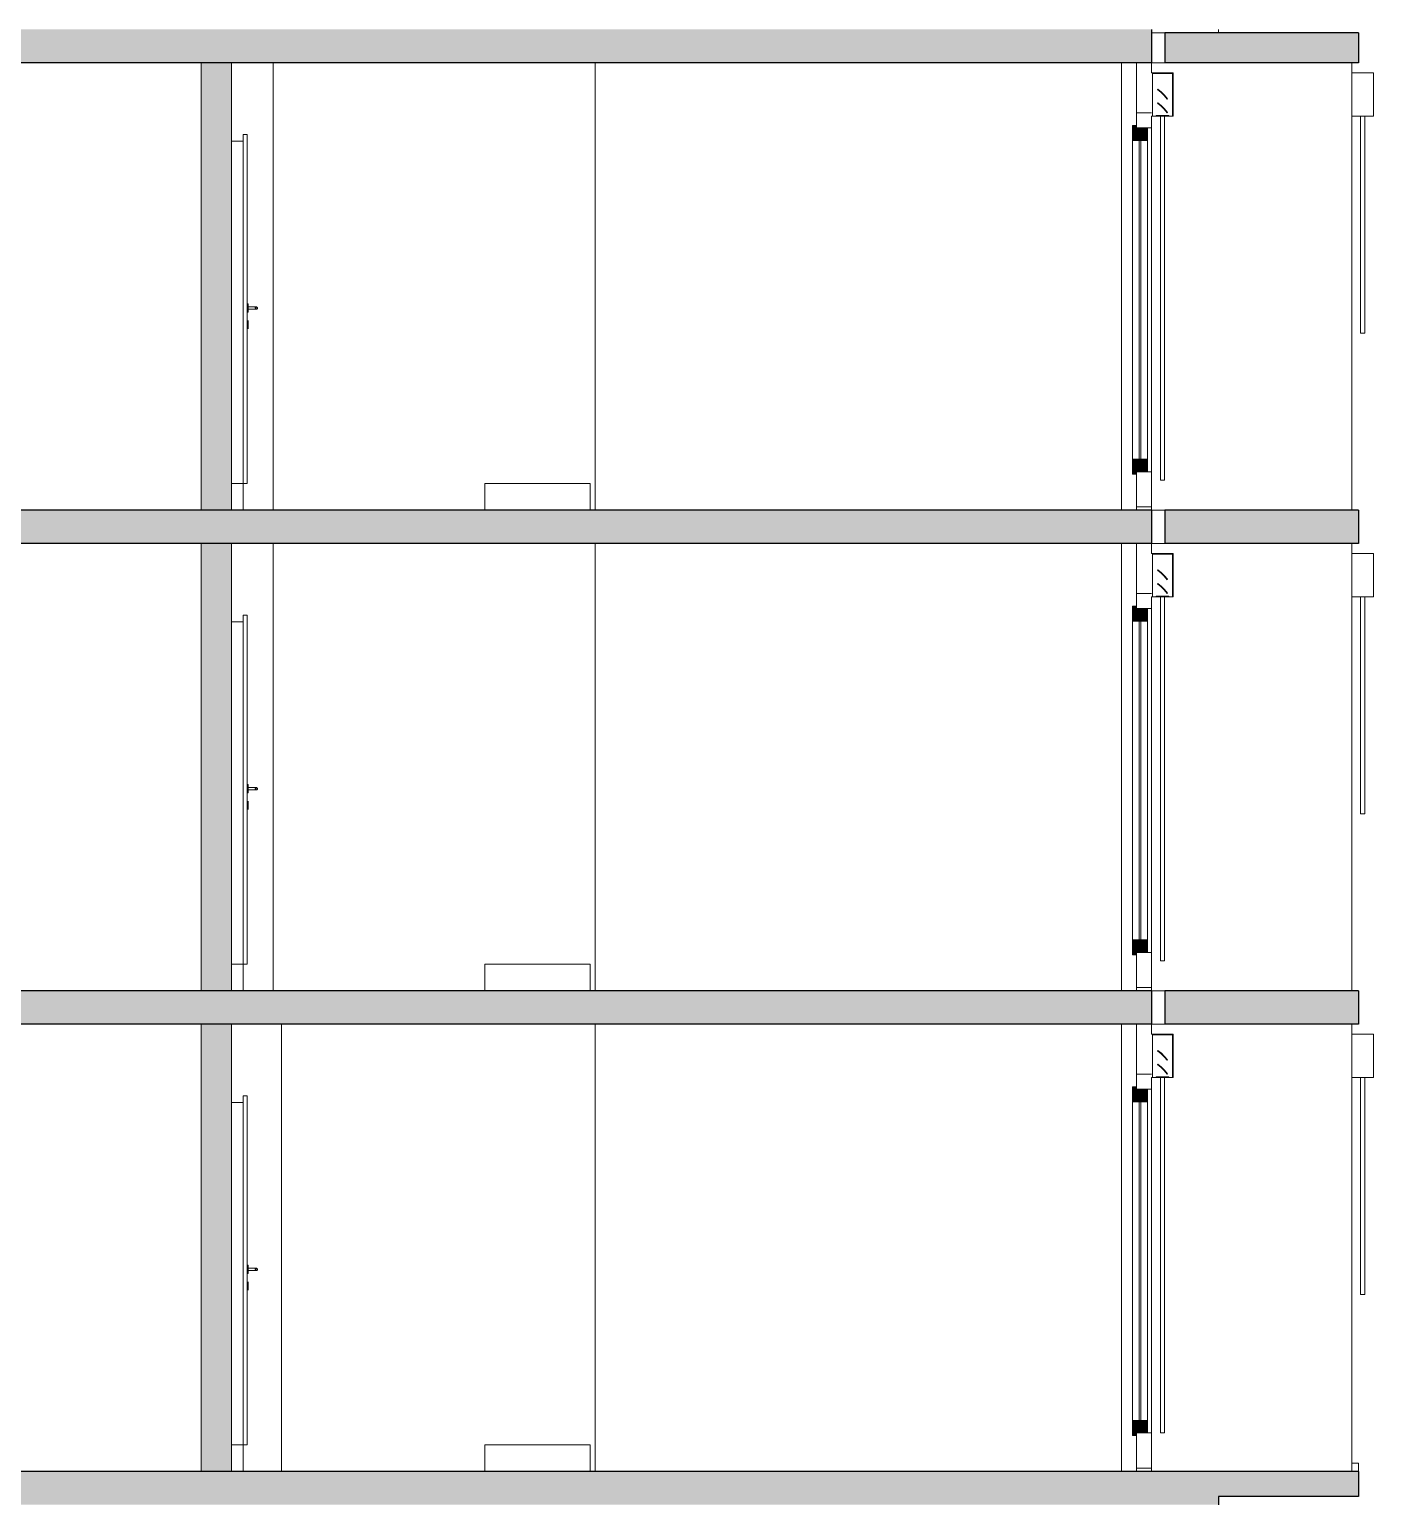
# Model space of a CAD drawing. Header units: metres. Extents: x -35.7 to 3.2, y -7 to 21.5.
# Drawn here: x -7.25 to 0.8, y 2.7 to 11.51 of the extents above; entities that cross this region are included whole.
import ezdxf

# ---------------------------------------------------------------- set-up
doc = ezdxf.new("R2010")
doc.units = ezdxf.units.M
doc.header["$MEASUREMENT"] = 0
for name, color, linetype in [('F_Schnitt F RB_1_110 Wand Aussen', 7, 'Continuous'), ('F_Schnitt F RB_1_120 Wand Innen tragend', 7, 'Continuous'), ('F_Schnitt F RB_1_210 Decke', 7, 'Continuous'), ('F_Schnitt F RB_1_270 Deckendurchbruchsymbol', 7, 'Continuous')]:
    doc.layers.add(name, color=color, linetype=linetype)

msp = doc.modelspace()

# ---------------------------------------------------------------- hatches: boundary and pattern name
at = {"layer": 'F_Schnitt F RB_1_110 Wand Aussen', "linetype": 'Continuous', "lineweight": 0, "true_color": 0xffffff}
for points in [[(-0.62, 10.935), (-0.645, 10.935), (-0.645, 10.845), (-0.62, 10.845)], [(-0.555, 10.92), (-0.62, 10.92), (-0.62, 10.845), (-0.555, 10.845)], [(-0.62, 8.845), (-0.62, 8.935), (-0.645, 8.935), (-0.645, 8.845)], [(-0.555, 8.86), (-0.555, 8.935), (-0.62, 8.935), (-0.62, 8.86)], [(-0.62, 8.055), (-0.645, 8.055), (-0.645, 7.965), (-0.62, 7.965)], [(-0.555, 8.04), (-0.62, 8.04), (-0.62, 7.965), (-0.555, 7.965)], [(-0.62, 5.965), (-0.62, 6.055), (-0.645, 6.055), (-0.645, 5.965)], [(-0.555, 5.98), (-0.555, 6.055), (-0.62, 6.055), (-0.62, 5.98)], [(-0.62, 5.175), (-0.645, 5.175), (-0.645, 5.085), (-0.62, 5.085)], [(-0.555, 5.16), (-0.62, 5.16), (-0.62, 5.085), (-0.555, 5.085)], [(-0.62, 3.085), (-0.62, 3.175), (-0.645, 3.175), (-0.645, 3.085)], [(-0.555, 3.1), (-0.555, 3.175), (-0.62, 3.175), (-0.62, 3.1)]]:
    msp.add_hatch(color=7, dxfattribs=at).paths.add_polyline_path(points)
at = {"layer": 'F_Schnitt F RB_1_120 Wand Innen tragend', "linetype": 'Continuous', "lineweight": 0, "true_color": 0x000000}
for points in [[(-6.045, 11.31), (-6.225, 11.31), (-6.225, 8.63), (-6.045, 8.63)], [(-6.045, 8.43), (-6.225, 8.43), (-6.225, 5.75), (-6.045, 5.75)], [(-6.045, 5.55), (-6.225, 5.55), (-6.225, 2.87), (-6.045, 2.87)]]:
    msp.add_hatch(color=18, dxfattribs=at).paths.add_polyline_path(points)
at = {"layer": 'F_Schnitt F RB_1_210 Decke', "linetype": 'Continuous', "lineweight": 0, "true_color": 0x000000}
for points in [[(-14.87, 11.31), (-0.53, 11.31), (-0.53, 11.51), (-14.87, 11.51)], [(-0.45, 11.31), (0.71, 11.31), (0.71, 11.49), (-0.45, 11.49)], [(-0.53, 8.63), (-14.87, 8.63), (-14.87, 8.43), (-0.53, 8.43)], [(-0.45, 8.63), (-0.45, 8.43), (0.71, 8.43), (0.71, 8.63)], [(-14.87, 5.55), (-0.53, 5.55), (-0.53, 5.75), (-14.87, 5.75)], [(-0.45, 5.75), (-0.45, 5.55), (0.71, 5.55), (0.71, 5.75)], [(-14.87, 2.67), (-0.71, 2.67), (-0.71, 2.87), (-14.87, 2.87)], [(-0.71, 2.72), (0.71, 2.72), (0.71, 2.87), (-0.71, 2.87)], [(-0.71, 2.72), (-0.71, 2.67), (-0.13, 2.67), (-0.13, 2.72)]]:
    msp.add_hatch(color=18, dxfattribs=at).paths.add_polyline_path(points)

# ---------------------------------------------------------------- linework, layer by layer
at = {"layer": 'F_Schnitt F RB_1_110 Wand Aussen', "color": 7, "linetype": 'Continuous', "lineweight": 18, "ltscale": 1000}
for p, q in [((-0.71, 8.63), (-0.71, 11.31)), ((-0.45, 11.31), (-0.53, 11.31)), ((0.67, 11.31), (0.67, 8.63)), ((-0.45, 8.63), (-0.53, 8.63)), ((-0.71, 5.75), (-0.71, 8.43)), ((-0.45, 8.43), (-0.53, 8.43)), ((0.67, 8.43), (0.67, 5.75)), ((-0.45, 5.75), (-0.53, 5.75)), ((-0.71, 2.87), (-0.71, 5.55)), ((-0.45, 5.55), (-0.53, 5.55)), ((0.67, 5.55), (0.67, 2.87))]:
    msp.add_line(p, q, dxfattribs=at)
at = {"layer": 'F_Schnitt F RB_1_110 Wand Aussen', "color": 7, "linetype": 'Continuous', "lineweight": 13, "ltscale": 1000}
for p, q in [((-0.53, 11.31), (-0.53, 11.25)), ((-0.4, 11.25), (-0.53, 11.25)), ((-0.525, 11.245), (-0.525, 10.99)), ((-0.405, 11.245), (-0.525, 11.245)), ((-0.405, 11.245), (-0.405, 10.99)), ((-0.4, 11.25), (-0.4, 10.99)), ((0.8, 11.25), (0.67, 11.25)), ((0.8, 10.99), (0.8, 11.25)), ((-0.4922, 11.1516), (-0.4943, 11.1495)), ((-0.4922, 11.0694), (-0.4943, 11.0673)), ((-0.4357, 11.095), (-0.4378, 11.0929)), ((-0.645, 10.935), (-0.645, 10.845)), ((-0.62, 10.935), (-0.645, 10.935)), ((-0.53, 11.01), (-0.62, 11.01)), ((-0.53, 10.99), (-0.53, 10.92)), ((-0.525, 10.99), (-0.53, 10.99)), ((-0.525, 10.99), (-0.505, 10.99)), ((-0.505, 10.9915), (-0.505, 10.99)), ((-0.5035, 10.9915), (-0.505, 10.9915)), ((-0.425, 10.99), (-0.505, 10.99)), ((-0.5035, 10.9945), (-0.5035, 10.9915)), ((-0.4265, 10.9945), (-0.5035, 10.9945)), ((-0.4775, 8.81), (-0.4775, 10.99)), ((-0.4525, 8.81), (-0.4525, 10.99)), ((-0.4357, 11.0129), (-0.4378, 11.0107)), ((-0.4265, 10.9945), (-0.4265, 10.9915)), ((-0.425, 10.9915), (-0.4265, 10.9915)), ((-0.425, 10.9915), (-0.425, 10.99)), ((-0.425, 10.99), (-0.405, 10.99)), ((-0.4, 10.99), (-0.405, 10.99)), ((0.67, 10.99), (0.675, 10.99)), ((0.675, 10.99), (0.7225, 10.99)), ((0.7225, 10.99), (0.7475, 10.99)), ((0.7225, 9.69), (0.7225, 10.99)), ((0.7475, 10.99), (0.795, 10.99)), ((0.7475, 9.69), (0.7475, 10.99)), ((0.795, 10.99), (0.8, 10.99)), ((-0.645, 9.9268), (-0.645, 10.845)), ((-0.605, 10.845), (-0.605, 8.935)), ((-0.595, 10.845), (-0.595, 8.935)), ((-0.555, 10.92), (-0.555, 10.845)), ((-0.555, 9.9268), (-0.555, 10.845)), ((-0.53, 8.86), (-0.53, 10.92)), ((-0.645, 9.0821), (-0.645, 9.8532)), ((-0.555, 9.0821), (-0.555, 9.8532)), ((0.7225, 9.69), (0.7475, 9.69)), ((-0.555, 9.0134), (-0.555, 9.0624)), ((-0.645, 8.935), (-0.645, 8.845)), ((-0.555, 8.935), (-0.555, 8.86)), ((-0.62, 8.845), (-0.645, 8.845)), ((-0.53, 8.86), (-0.53, 8.63)), ((-0.4525, 8.81), (-0.4775, 8.81)), ((-0.53, 8.65), (-0.62, 8.65)), ((-0.53, 8.43), (-0.53, 8.37)), ((-0.4, 8.37), (-0.53, 8.37)), ((-0.525, 8.365), (-0.525, 8.11)), ((-0.405, 8.365), (-0.525, 8.365)), ((-0.405, 8.365), (-0.405, 8.11)), ((-0.4, 8.37), (-0.4, 8.11)), ((0.8, 8.37), (0.67, 8.37)), ((0.8, 8.11), (0.8, 8.37)), ((-0.4922, 8.2716), (-0.4943, 8.2695)), ((-0.4357, 8.215), (-0.4378, 8.2129)), ((-0.53, 8.13), (-0.62, 8.13)), ((-0.53, 8.11), (-0.53, 8.04)), ((-0.525, 8.11), (-0.53, 8.11)), ((-0.525, 8.11), (-0.505, 8.11)), ((-0.505, 8.1115), (-0.505, 8.11)), ((-0.5035, 8.1115), (-0.505, 8.1115)), ((-0.425, 8.11), (-0.505, 8.11)), ((-0.5035, 8.1145), (-0.5035, 8.1115)), ((-0.4265, 8.1145), (-0.5035, 8.1145)), ((-0.4922, 8.1894), (-0.4943, 8.1873)), ((-0.4775, 5.93), (-0.4775, 8.11)), ((-0.4525, 5.93), (-0.4525, 8.11)), ((-0.4357, 8.1329), (-0.4378, 8.1307)), ((-0.4265, 8.1145), (-0.4265, 8.1115)), ((-0.425, 8.1115), (-0.4265, 8.1115)), ((-0.425, 8.1115), (-0.425, 8.11)), ((-0.425, 8.11), (-0.405, 8.11)), ((-0.4, 8.11), (-0.405, 8.11)), ((0.67, 8.11), (0.675, 8.11)), ((0.675, 8.11), (0.7225, 8.11)), ((0.7225, 8.11), (0.7475, 8.11)), ((0.7225, 6.81), (0.7225, 8.11)), ((0.7475, 8.11), (0.795, 8.11)), ((0.7475, 6.81), (0.7475, 8.11)), ((0.795, 8.11), (0.8, 8.11)), ((-0.645, 8.055), (-0.645, 7.965)), ((-0.62, 8.055), (-0.645, 8.055)), ((-0.555, 8.04), (-0.555, 7.965)), ((-0.53, 5.98), (-0.53, 8.04)), ((-0.645, 7.0468), (-0.645, 7.965)), ((-0.605, 7.965), (-0.605, 6.055)), ((-0.595, 7.965), (-0.595, 6.055)), ((-0.555, 7.0468), (-0.555, 7.965)), ((-0.645, 6.2021), (-0.645, 6.9732)), ((-0.555, 6.2021), (-0.555, 6.9732)), ((0.7225, 6.81), (0.7475, 6.81)), ((-0.555, 6.1334), (-0.555, 6.1824)), ((-0.645, 6.055), (-0.645, 5.965)), ((-0.555, 6.055), (-0.555, 5.98)), ((-0.62, 5.965), (-0.645, 5.965)), ((-0.53, 5.98), (-0.53, 5.75)), ((-0.4525, 5.93), (-0.4775, 5.93)), ((-0.53, 5.77), (-0.62, 5.77)), ((-0.53, 5.55), (-0.53, 5.49)), ((-0.4, 5.49), (-0.53, 5.49)), ((-0.525, 5.485), (-0.525, 5.23)), ((-0.405, 5.485), (-0.525, 5.485)), ((-0.405, 5.485), (-0.405, 5.23)), ((-0.4, 5.49), (-0.4, 5.23)), ((0.8, 5.49), (0.67, 5.49)), ((0.8, 5.23), (0.8, 5.49)), ((-0.4922, 5.3916), (-0.4943, 5.3895)), ((-0.4922, 5.3094), (-0.4943, 5.3073)), ((-0.4357, 5.335), (-0.4378, 5.3329)), ((-0.53, 5.25), (-0.62, 5.25)), ((-0.53, 5.23), (-0.53, 5.16)), ((-0.525, 5.23), (-0.53, 5.23)), ((-0.525, 5.23), (-0.505, 5.23)), ((-0.505, 5.2315), (-0.505, 5.23)), ((-0.5035, 5.2315), (-0.505, 5.2315)), ((-0.425, 5.23), (-0.505, 5.23)), ((-0.5035, 5.2345), (-0.5035, 5.2315)), ((-0.4265, 5.2345), (-0.5035, 5.2345)), ((-0.4775, 3.1), (-0.4775, 5.23)), ((-0.4525, 3.1), (-0.4525, 5.23)), ((-0.4357, 5.2529), (-0.4378, 5.2507)), ((-0.4265, 5.2345), (-0.4265, 5.2315)), ((-0.425, 5.2315), (-0.4265, 5.2315)), ((-0.425, 5.2315), (-0.425, 5.23)), ((-0.425, 5.23), (-0.405, 5.23)), ((-0.4, 5.23), (-0.405, 5.23)), ((0.67, 5.23), (0.675, 5.23)), ((0.675, 5.23), (0.7225, 5.23)), ((0.7225, 5.23), (0.7475, 5.23)), ((0.7225, 3.93), (0.7225, 5.23)), ((0.7475, 5.23), (0.795, 5.23)), ((0.7475, 3.93), (0.7475, 5.23)), ((0.795, 5.23), (0.8, 5.23)), ((-0.645, 5.175), (-0.645, 5.085)), ((-0.62, 5.175), (-0.645, 5.175)), ((-0.555, 5.16), (-0.555, 5.085)), ((-0.53, 3.1), (-0.53, 5.16)), ((-0.645, 4.1668), (-0.645, 5.085)), ((-0.605, 5.085), (-0.605, 3.175)), ((-0.595, 5.085), (-0.595, 3.175)), ((-0.555, 4.1668), (-0.555, 5.085)), ((-0.645, 3.3221), (-0.645, 4.0932)), ((-0.555, 3.3221), (-0.555, 4.0932)), ((0.7225, 3.93), (0.7475, 3.93)), ((-0.555, 3.2534), (-0.555, 3.3024)), ((-0.645, 3.175), (-0.645, 3.085)), ((-0.555, 3.175), (-0.555, 3.1)), ((-0.53, 3.1), (-0.53, 2.87)), ((-0.4525, 3.1), (-0.4775, 3.1)), ((-0.62, 3.085), (-0.645, 3.085)), ((-0.53, 2.89), (-0.62, 2.89))]:
    msp.add_line(p, q, dxfattribs=at)
at = {"layer": 'F_Schnitt F RB_1_110 Wand Aussen', "color": 8, "linetype": 'Continuous', "lineweight": 0, "ltscale": 1000}
for p, q in [((-0.645, 9.9268), (-0.645, 9.89)), ((-0.645, 9.8532), (-0.645, 9.89)), ((-0.555, 9.9268), (-0.555, 9.89)), ((-0.555, 9.8532), (-0.555, 9.89)), ((-0.645, 8.935), (-0.645, 9.0821)), ((-0.555, 9.0624), (-0.555, 9.0821)), ((-0.555, 8.935), (-0.555, 9.0134)), ((-0.645, 7.0468), (-0.645, 7.01)), ((-0.645, 6.9732), (-0.645, 7.01)), ((-0.555, 7.0468), (-0.555, 7.01)), ((-0.555, 6.9732), (-0.555, 7.01)), ((-0.645, 6.055), (-0.645, 6.2021)), ((-0.555, 6.1824), (-0.555, 6.2021)), ((-0.555, 6.055), (-0.555, 6.1334)), ((-0.645, 4.1668), (-0.645, 4.13)), ((-0.555, 4.1668), (-0.555, 4.13)), ((-0.645, 4.0932), (-0.645, 4.13)), ((-0.555, 4.0932), (-0.555, 4.13)), ((-0.645, 3.175), (-0.645, 3.3221)), ((-0.555, 3.3024), (-0.555, 3.3221)), ((-0.555, 3.175), (-0.555, 3.2534))]:
    msp.add_line(p, q, dxfattribs=at)
at = {"layer": 'F_Schnitt F RB_1_110 Wand Aussen', "color": 7, "linetype": 'Continuous', "lineweight": 13, "ltscale": 1000, "flags": 128}
for points in [[(-0.62, 11.31), (-0.62, 10.935), (-0.62, 10.92)], [(-0.4943, 11.1495), (-0.4734, 11.1327), (-0.4545, 11.1139), (-0.4378, 11.0929)], [(-0.4922, 11.1516), (-0.4712, 11.1349), (-0.4524, 11.116), (-0.4357, 11.095)], [(-0.4943, 11.0673), (-0.4734, 11.0506), (-0.4545, 11.0317), (-0.4378, 11.0107)], [(-0.4922, 11.0694), (-0.4712, 11.0527), (-0.4524, 11.0338), (-0.4357, 11.0129)], [(-0.555, 10.845), (-0.595, 10.845), (-0.605, 10.845), (-0.62, 10.845), (-0.645, 10.845)], [(-0.53, 10.92), (-0.555, 10.92), (-0.62, 10.92)], [(-0.555, 8.935), (-0.595, 8.935), (-0.605, 8.935), (-0.62, 8.935), (-0.645, 8.935)], [(-0.62, 8.86), (-0.62, 8.845), (-0.62, 8.63)], [(-0.53, 8.86), (-0.555, 8.86), (-0.62, 8.86)], [(-0.62, 8.43), (-0.62, 8.055), (-0.62, 8.04)], [(-0.4943, 8.2695), (-0.4734, 8.2527), (-0.4545, 8.2339), (-0.4378, 8.2129)], [(-0.4922, 8.2716), (-0.4712, 8.2549), (-0.4524, 8.236), (-0.4357, 8.215)], [(-0.4943, 8.1873), (-0.4734, 8.1706), (-0.4545, 8.1517), (-0.4378, 8.1307)], [(-0.4922, 8.1894), (-0.4712, 8.1727), (-0.4524, 8.1538), (-0.4357, 8.1329)], [(-0.53, 8.04), (-0.555, 8.04), (-0.62, 8.04)], [(-0.555, 7.965), (-0.595, 7.965), (-0.605, 7.965), (-0.62, 7.965), (-0.645, 7.965)], [(-0.555, 6.055), (-0.595, 6.055), (-0.605, 6.055), (-0.62, 6.055), (-0.645, 6.055)], [(-0.62, 5.98), (-0.62, 5.965), (-0.62, 5.75)], [(-0.53, 5.98), (-0.555, 5.98), (-0.62, 5.98)], [(-0.62, 5.55), (-0.62, 5.175), (-0.62, 5.16)], [(-0.4943, 5.3895), (-0.4734, 5.3727), (-0.4545, 5.3539), (-0.4378, 5.3329)], [(-0.4922, 5.3916), (-0.4712, 5.3749), (-0.4524, 5.356), (-0.4357, 5.335)], [(-0.4943, 5.3073), (-0.4734, 5.2906), (-0.4545, 5.2717), (-0.4378, 5.2507)], [(-0.4922, 5.3094), (-0.4712, 5.2927), (-0.4524, 5.2738), (-0.4357, 5.2529)], [(-0.53, 5.16), (-0.555, 5.16), (-0.62, 5.16)], [(-0.555, 5.085), (-0.595, 5.085), (-0.605, 5.085), (-0.62, 5.085), (-0.645, 5.085)], [(-0.555, 3.175), (-0.595, 3.175), (-0.605, 3.175), (-0.62, 3.175), (-0.645, 3.175)], [(-0.62, 3.1), (-0.62, 3.085), (-0.62, 2.87)], [(-0.53, 3.1), (-0.555, 3.1), (-0.62, 3.1)]]:
    msp.add_lwpolyline(points, dxfattribs=at)
at = {"layer": 'F_Schnitt F RB_1_120 Wand Innen tragend', "color": 7, "linetype": 'Continuous', "lineweight": 18, "ltscale": 1000}
for p, q in [((-6.225, 11.31), (-6.225, 8.63)), ((-6.045, 11.31), (-6.045, 8.63)), ((-5.795, 8.63), (-5.795, 11.31)), ((-3.865, 11.31), (-3.865, 8.63)), ((-6.225, 8.43), (-6.225, 5.75)), ((-6.045, 8.43), (-6.045, 5.75)), ((-5.795, 8.43), (-5.795, 5.75)), ((-3.865, 8.43), (-3.865, 5.75)), ((-6.225, 5.55), (-6.225, 2.87)), ((-6.045, 5.55), (-6.045, 2.87)), ((-5.745, 2.87), (-5.745, 5.55)), ((-3.865, 5.55), (-3.865, 2.87))]:
    msp.add_line(p, q, dxfattribs=at)
at = {"layer": 'F_Schnitt F RB_1_120 Wand Innen tragend', "color": 7, "linetype": 'Continuous', "lineweight": 13, "ltscale": 1000}
for p, q in [((-5.975, 10.88), (-5.975, 8.79)), ((-5.975, 10.88), (-5.95, 10.88)), ((-5.95, 10.88), (-5.95, 8.79)), ((-6.045, 10.84), (-6.015, 10.84)), ((-6.015, 10.84), (-5.975, 10.84)), ((-5.95, 9.865), (-5.945, 9.865)), ((-5.95, 9.815), (-5.945, 9.815)), ((-5.945, 9.865), (-5.945, 9.8646)), ((-5.945, 9.8646), (-5.945, 9.8635)), ((-5.945, 9.8635), (-5.945, 9.8617)), ((-5.945, 9.8617), (-5.945, 9.8592)), ((-5.945, 9.8592), (-5.945, 9.8561)), ((-5.945, 9.8561), (-5.945, 9.8525)), ((-5.945, 9.8525), (-5.945, 9.8486)), ((-5.945, 9.8486), (-5.945, 9.8443)), ((-5.945, 9.847), (-5.914, 9.847)), ((-5.945, 9.8443), (-5.945, 9.84)), ((-5.945, 9.84), (-5.945, 9.8357)), ((-5.945, 9.8357), (-5.945, 9.8314)), ((-5.945, 9.833), (-5.914, 9.833)), ((-5.945, 9.8314), (-5.945, 9.8275)), ((-5.945, 9.8275), (-5.945, 9.8239)), ((-5.945, 9.8239), (-5.945, 9.8208)), ((-5.945, 9.8208), (-5.945, 9.8183)), ((-5.945, 9.8183), (-5.945, 9.8165)), ((-5.945, 9.8165), (-5.945, 9.8154)), ((-5.945, 9.8154), (-5.945, 9.815)), ((-5.914, 9.847), (-5.9045, 9.847)), ((-5.914, 9.833), (-5.9045, 9.833)), ((-5.9045, 9.847), (-5.8975, 9.847)), ((-5.9045, 9.833), (-5.8975, 9.833)), ((-5.9027, 9.8461), (-5.9022, 9.8454)), ((-5.9022, 9.8346), (-5.9027, 9.8339)), ((-5.9022, 9.8454), (-5.9017, 9.8445)), ((-5.9017, 9.8355), (-5.9022, 9.8346)), ((-5.9017, 9.8445), (-5.9014, 9.8435)), ((-5.9014, 9.8365), (-5.9017, 9.8355)), ((-5.9014, 9.8435), (-5.9011, 9.8424)), ((-5.9011, 9.8376), (-5.9014, 9.8365)), ((-5.9011, 9.8424), (-5.9009, 9.8412)), ((-5.9009, 9.8388), (-5.9011, 9.8376)), ((-5.9009, 9.8412), (-5.9009, 9.84)), ((-5.9009, 9.84), (-5.9009, 9.8388)), ((-5.8975, 9.847), (-5.895, 9.847)), ((-5.8975, 9.833), (-5.895, 9.833)), ((-5.895, 9.847), (-5.8938, 9.8469)), ((-5.8938, 9.8331), (-5.895, 9.833)), ((-5.8944, 9.8461), (-5.8935, 9.8454)), ((-5.8935, 9.8346), (-5.8944, 9.8339)), ((-5.8938, 9.8469), (-5.8926, 9.8466)), ((-5.8926, 9.8334), (-5.8938, 9.8331)), ((-5.8935, 9.8454), (-5.8927, 9.8445)), ((-5.8927, 9.8355), (-5.8935, 9.8346)), ((-5.8927, 9.8445), (-5.8921, 9.8435)), ((-5.8921, 9.8365), (-5.8927, 9.8355)), ((-5.8926, 9.8466), (-5.8915, 9.8461)), ((-5.8915, 9.8339), (-5.8926, 9.8334)), ((-5.8921, 9.8435), (-5.8916, 9.8424)), ((-5.8916, 9.8376), (-5.8921, 9.8365)), ((-5.8916, 9.8424), (-5.8914, 9.8412)), ((-5.8914, 9.8388), (-5.8916, 9.8376)), ((-5.8915, 9.8461), (-5.8905, 9.8454)), ((-5.8905, 9.8346), (-5.8915, 9.8339)), ((-5.8914, 9.8412), (-5.8913, 9.84)), ((-5.8913, 9.84), (-5.8914, 9.8388)), ((-5.8905, 9.8454), (-5.8896, 9.8445)), ((-5.8896, 9.8355), (-5.8905, 9.8346)), ((-5.8896, 9.8445), (-5.8889, 9.8435)), ((-5.8889, 9.8365), (-5.8896, 9.8355)), ((-5.8889, 9.8435), (-5.8884, 9.8424)), ((-5.8884, 9.8376), (-5.8889, 9.8365)), ((-5.8884, 9.8424), (-5.8881, 9.8412)), ((-5.8881, 9.8388), (-5.8884, 9.8376)), ((-5.8881, 9.8412), (-5.888, 9.84)), ((-5.888, 9.84), (-5.8881, 9.8388)), ((-5.945, 9.765), (-5.945, 9.7646)), ((-5.945, 9.7646), (-5.945, 9.7635)), ((-5.945, 9.7635), (-5.945, 9.7617)), ((-5.945, 9.7617), (-5.945, 9.7592)), ((-5.945, 9.7592), (-5.945, 9.7561)), ((-5.945, 9.7561), (-5.945, 9.7525)), ((-5.945, 9.7525), (-5.945, 9.7486)), ((-5.945, 9.7486), (-5.945, 9.7443)), ((-5.945, 9.7443), (-5.945, 9.74)), ((-5.945, 9.74), (-5.945, 9.7357)), ((-5.945, 9.7357), (-5.945, 9.7314)), ((-5.945, 9.7314), (-5.945, 9.7275)), ((-5.945, 9.7275), (-5.945, 9.7239)), ((-5.945, 9.7239), (-5.945, 9.7208)), ((-5.945, 9.7208), (-5.945, 9.7183)), ((-5.945, 9.7183), (-5.945, 9.7165)), ((-5.945, 9.7165), (-5.945, 9.7154)), ((-5.945, 9.7154), (-5.945, 9.715)), ((-5.975, 8.79), (-6.045, 8.79)), ((-5.975, 8.79), (-5.975, 8.63)), ((-5.975, 8.79), (-5.95, 8.79)), ((-6.045, 7.96), (-6.015, 7.96)), ((-6.015, 7.96), (-5.975, 7.96)), ((-5.975, 8), (-5.975, 5.91)), ((-5.975, 8), (-5.95, 8)), ((-5.95, 8), (-5.95, 5.91)), ((-5.95, 6.985), (-5.945, 6.985)), ((-5.945, 6.985), (-5.945, 6.9846)), ((-5.945, 6.9846), (-5.945, 6.9835)), ((-5.945, 6.9835), (-5.945, 6.9817)), ((-5.945, 6.9817), (-5.945, 6.9792)), ((-5.945, 6.9792), (-5.945, 6.9761)), ((-5.945, 6.9761), (-5.945, 6.9725)), ((-5.945, 6.9725), (-5.945, 6.9686)), ((-5.945, 6.9686), (-5.945, 6.9643)), ((-5.945, 6.967), (-5.914, 6.967)), ((-5.945, 6.9643), (-5.945, 6.96)), ((-5.914, 6.967), (-5.9045, 6.967)), ((-5.9045, 6.967), (-5.8975, 6.967)), ((-5.9027, 6.9661), (-5.9022, 6.9654)), ((-5.9022, 6.9654), (-5.9017, 6.9645)), ((-5.9017, 6.9645), (-5.9014, 6.9635)), ((-5.8975, 6.967), (-5.895, 6.967)), ((-5.895, 6.967), (-5.8938, 6.9669)), ((-5.8944, 6.9661), (-5.8935, 6.9654)), ((-5.8938, 6.9669), (-5.8926, 6.9666)), ((-5.8935, 6.9654), (-5.8927, 6.9645)), ((-5.8927, 6.9645), (-5.8921, 6.9635)), ((-5.8926, 6.9666), (-5.8915, 6.9661)), ((-5.8915, 6.9661), (-5.8905, 6.9654)), ((-5.8905, 6.9654), (-5.8896, 6.9645)), ((-5.8896, 6.9645), (-5.8889, 6.9635)), ((-5.95, 6.935), (-5.945, 6.935)), ((-5.945, 6.96), (-5.945, 6.9557)), ((-5.945, 6.9557), (-5.945, 6.9514)), ((-5.945, 6.953), (-5.914, 6.953)), ((-5.945, 6.9514), (-5.945, 6.9475)), ((-5.945, 6.9475), (-5.945, 6.9439)), ((-5.945, 6.9439), (-5.945, 6.9408)), ((-5.945, 6.9408), (-5.945, 6.9383)), ((-5.945, 6.9383), (-5.945, 6.9365)), ((-5.945, 6.9365), (-5.945, 6.9354)), ((-5.945, 6.9354), (-5.945, 6.935)), ((-5.945, 6.885), (-5.945, 6.8846)), ((-5.945, 6.8846), (-5.945, 6.8835)), ((-5.945, 6.8835), (-5.945, 6.8817)), ((-5.945, 6.8817), (-5.945, 6.8792)), ((-5.945, 6.8792), (-5.945, 6.8761)), ((-5.945, 6.8761), (-5.945, 6.8725)), ((-5.914, 6.953), (-5.9045, 6.953)), ((-5.9045, 6.953), (-5.8975, 6.953)), ((-5.9022, 6.9546), (-5.9027, 6.9539)), ((-5.9017, 6.9555), (-5.9022, 6.9546)), ((-5.9014, 6.9565), (-5.9017, 6.9555)), ((-5.9014, 6.9635), (-5.9011, 6.9624)), ((-5.9011, 6.9576), (-5.9014, 6.9565)), ((-5.9011, 6.9624), (-5.9009, 6.9612)), ((-5.9009, 6.9588), (-5.9011, 6.9576)), ((-5.9009, 6.9612), (-5.9009, 6.96)), ((-5.9009, 6.96), (-5.9009, 6.9588)), ((-5.8975, 6.953), (-5.895, 6.953)), ((-5.8938, 6.9531), (-5.895, 6.953)), ((-5.8935, 6.9546), (-5.8944, 6.9539)), ((-5.8926, 6.9534), (-5.8938, 6.9531)), ((-5.8927, 6.9555), (-5.8935, 6.9546)), ((-5.8921, 6.9565), (-5.8927, 6.9555)), ((-5.8915, 6.9539), (-5.8926, 6.9534)), ((-5.8921, 6.9635), (-5.8916, 6.9624)), ((-5.8916, 6.9576), (-5.8921, 6.9565)), ((-5.8916, 6.9624), (-5.8914, 6.9612)), ((-5.8914, 6.9588), (-5.8916, 6.9576)), ((-5.8905, 6.9546), (-5.8915, 6.9539)), ((-5.8914, 6.9612), (-5.8913, 6.96)), ((-5.8913, 6.96), (-5.8914, 6.9588)), ((-5.8896, 6.9555), (-5.8905, 6.9546)), ((-5.8889, 6.9565), (-5.8896, 6.9555)), ((-5.8889, 6.9635), (-5.8884, 6.9624)), ((-5.8884, 6.9576), (-5.8889, 6.9565)), ((-5.8884, 6.9624), (-5.8881, 6.9612)), ((-5.8881, 6.9588), (-5.8884, 6.9576)), ((-5.8881, 6.9612), (-5.888, 6.96)), ((-5.888, 6.96), (-5.8881, 6.9588)), ((-5.945, 6.8725), (-5.945, 6.8686)), ((-5.945, 6.8686), (-5.945, 6.8643)), ((-5.945, 6.8643), (-5.945, 6.86)), ((-5.945, 6.86), (-5.945, 6.8557)), ((-5.945, 6.8557), (-5.945, 6.8514)), ((-5.945, 6.8514), (-5.945, 6.8475)), ((-5.945, 6.8475), (-5.945, 6.8439)), ((-5.945, 6.8439), (-5.945, 6.8408)), ((-5.945, 6.8408), (-5.945, 6.8383)), ((-5.945, 6.8383), (-5.945, 6.8365)), ((-5.945, 6.8365), (-5.945, 6.8354)), ((-5.945, 6.8354), (-5.945, 6.835)), ((-5.975, 5.91), (-6.045, 5.91)), ((-5.975, 5.91), (-5.975, 5.75)), ((-5.975, 5.91), (-5.95, 5.91)), ((-5.975, 5.12), (-5.975, 3.03)), ((-5.975, 5.12), (-5.95, 5.12)), ((-5.95, 5.12), (-5.95, 3.03)), ((-6.045, 5.08), (-6.015, 5.08)), ((-6.015, 5.08), (-5.975, 5.08)), ((-5.95, 4.105), (-5.945, 4.105)), ((-5.95, 4.055), (-5.945, 4.055)), ((-5.945, 4.105), (-5.945, 4.1046)), ((-5.945, 4.1046), (-5.945, 4.1035)), ((-5.945, 4.1035), (-5.945, 4.1017)), ((-5.945, 4.1017), (-5.945, 4.0992)), ((-5.945, 4.0992), (-5.945, 4.0961)), ((-5.945, 4.0961), (-5.945, 4.0925)), ((-5.945, 4.0925), (-5.945, 4.0886)), ((-5.945, 4.0886), (-5.945, 4.0843)), ((-5.945, 4.087), (-5.914, 4.087)), ((-5.945, 4.0843), (-5.945, 4.08)), ((-5.945, 4.08), (-5.945, 4.0757)), ((-5.945, 4.0757), (-5.945, 4.0714)), ((-5.945, 4.073), (-5.914, 4.073)), ((-5.945, 4.0714), (-5.945, 4.0675)), ((-5.945, 4.0675), (-5.945, 4.0639)), ((-5.945, 4.0639), (-5.945, 4.0608)), ((-5.945, 4.0608), (-5.945, 4.0583)), ((-5.945, 4.0583), (-5.945, 4.0565)), ((-5.945, 4.0565), (-5.945, 4.0554)), ((-5.945, 4.0554), (-5.945, 4.055)), ((-5.914, 4.087), (-5.9045, 4.087)), ((-5.914, 4.073), (-5.9045, 4.073)), ((-5.9045, 4.087), (-5.8975, 4.087)), ((-5.9045, 4.073), (-5.8975, 4.073)), ((-5.9027, 4.0861), (-5.9022, 4.0854)), ((-5.9022, 4.0746), (-5.9027, 4.0739)), ((-5.9022, 4.0854), (-5.9017, 4.0845)), ((-5.9017, 4.0755), (-5.9022, 4.0746)), ((-5.9017, 4.0845), (-5.9014, 4.0835)), ((-5.9014, 4.0765), (-5.9017, 4.0755)), ((-5.9014, 4.0835), (-5.9011, 4.0824)), ((-5.9011, 4.0776), (-5.9014, 4.0765)), ((-5.9011, 4.0824), (-5.9009, 4.0812)), ((-5.9009, 4.0788), (-5.9011, 4.0776)), ((-5.9009, 4.0812), (-5.9009, 4.08)), ((-5.9009, 4.08), (-5.9009, 4.0788)), ((-5.8975, 4.087), (-5.895, 4.087)), ((-5.8975, 4.073), (-5.895, 4.073)), ((-5.895, 4.087), (-5.8938, 4.0869)), ((-5.8938, 4.0731), (-5.895, 4.073)), ((-5.8944, 4.0861), (-5.8935, 4.0854)), ((-5.8935, 4.0746), (-5.8944, 4.0739)), ((-5.8938, 4.0869), (-5.8926, 4.0866)), ((-5.8926, 4.0734), (-5.8938, 4.0731)), ((-5.8935, 4.0854), (-5.8927, 4.0845)), ((-5.8927, 4.0755), (-5.8935, 4.0746)), ((-5.8927, 4.0845), (-5.8921, 4.0835)), ((-5.8921, 4.0765), (-5.8927, 4.0755)), ((-5.8926, 4.0866), (-5.8915, 4.0861)), ((-5.8915, 4.0739), (-5.8926, 4.0734)), ((-5.8921, 4.0835), (-5.8916, 4.0824)), ((-5.8916, 4.0776), (-5.8921, 4.0765)), ((-5.8916, 4.0824), (-5.8914, 4.0812)), ((-5.8914, 4.0788), (-5.8916, 4.0776)), ((-5.8915, 4.0861), (-5.8905, 4.0854)), ((-5.8905, 4.0746), (-5.8915, 4.0739)), ((-5.8914, 4.0812), (-5.8913, 4.08)), ((-5.8913, 4.08), (-5.8914, 4.0788)), ((-5.8905, 4.0854), (-5.8896, 4.0845)), ((-5.8896, 4.0755), (-5.8905, 4.0746)), ((-5.8896, 4.0845), (-5.8889, 4.0835)), ((-5.8889, 4.0765), (-5.8896, 4.0755)), ((-5.8889, 4.0835), (-5.8884, 4.0824)), ((-5.8884, 4.0776), (-5.8889, 4.0765)), ((-5.8884, 4.0824), (-5.8881, 4.0812)), ((-5.8881, 4.0788), (-5.8884, 4.0776)), ((-5.8881, 4.0812), (-5.888, 4.08)), ((-5.888, 4.08), (-5.8881, 4.0788)), ((-5.945, 4.005), (-5.945, 4.0046)), ((-5.945, 4.0046), (-5.945, 4.0035)), ((-5.945, 4.0035), (-5.945, 4.0017)), ((-5.945, 4.0017), (-5.945, 3.9992)), ((-5.945, 3.9992), (-5.945, 3.9961)), ((-5.945, 3.9961), (-5.945, 3.9925)), ((-5.945, 3.9925), (-5.945, 3.9886)), ((-5.945, 3.9886), (-5.945, 3.9843)), ((-5.945, 3.9843), (-5.945, 3.98)), ((-5.945, 3.98), (-5.945, 3.9757)), ((-5.945, 3.9757), (-5.945, 3.9714)), ((-5.945, 3.9714), (-5.945, 3.9675)), ((-5.945, 3.9675), (-5.945, 3.9639)), ((-5.945, 3.9639), (-5.945, 3.9608)), ((-5.945, 3.9608), (-5.945, 3.9583)), ((-5.945, 3.9583), (-5.945, 3.9565)), ((-5.945, 3.9565), (-5.945, 3.9554)), ((-5.945, 3.9554), (-5.945, 3.955)), ((-5.975, 3.03), (-6.045, 3.03)), ((-5.975, 3.03), (-5.975, 2.87)), ((-5.975, 3.03), (-5.95, 3.03))]:
    msp.add_line(p, q, dxfattribs=at)
at = {"layer": 'F_Schnitt F RB_1_210 Decke', "color": 7, "linetype": 'Continuous', "lineweight": 25, "ltscale": 1000}
for p, q in [((-0.53, 11.51), (-0.53, 11.31)), ((-0.45, 11.49), (-0.45, 11.31)), ((0.71, 11.49), (-0.45, 11.49)), ((0.71, 11.49), (0.71, 11.31)), ((-6.045, 11.31), (-6.225, 11.31)), ((0.71, 11.31), (-0.45, 11.31)), ((-6.045, 8.63), (-6.225, 8.63)), ((-0.53, 8.63), (-0.53, 8.43)), ((-0.45, 8.63), (-0.45, 8.43)), ((0.71, 8.63), (-0.45, 8.63)), ((0.71, 8.63), (0.71, 8.43)), ((-6.045, 8.43), (-6.225, 8.43)), ((0.71, 8.43), (-0.45, 8.43)), ((-6.045, 5.75), (-6.225, 5.75)), ((-0.53, 5.75), (-0.53, 5.55)), ((-0.45, 5.75), (-0.45, 5.55)), ((0.71, 5.75), (-0.45, 5.75)), ((0.71, 5.75), (0.71, 5.55)), ((-6.045, 5.55), (-6.225, 5.55)), ((0.71, 5.55), (-0.45, 5.55)), ((-6.045, 2.87), (-6.225, 2.87)), ((-0.71, 2.87), (-6.045, 2.87)), ((0.71, 2.87), (0.71, 2.72)), ((0.71, 2.72), (-0.13, 2.72)), ((-0.13, 2.72), (-0.13, 2.67))]:
    msp.add_line(p, q, dxfattribs=at)
at = {"layer": 'F_Schnitt F RB_1_210 Decke', "color": 7, "linetype": 'Continuous', "lineweight": 13, "ltscale": 1000}
for p, q in [((-0.53, 11.49), (-0.45, 11.49)), ((0.67, 2.92), (0.71, 2.92)), ((0.71, 2.87), (0.71, 2.92))]:
    msp.add_line(p, q, dxfattribs=at)
at = {"layer": 'F_Schnitt F RB_1_210 Decke', "color": 255, "linetype": 'Continuous', "lineweight": 13, "ltscale": 1000}
msp.add_line((-0.13, 11.49), (-0.13, 11.51), dxfattribs=at)
at = {"layer": 'F_Schnitt F RB_1_210 Decke', "color": 7, "linetype": 'Continuous', "lineweight": 25, "ltscale": 1000, "flags": 128}
for points in [[(-6.225, 11.31), (-14.78, 11.31), (-14.87, 11.31)], [(-0.53, 11.31), (-0.62, 11.31), (-6.045, 11.31)], [(-6.225, 8.63), (-14.78, 8.63), (-14.87, 8.63)], [(-0.53, 8.63), (-0.62, 8.63), (-6.045, 8.63)], [(-6.225, 8.43), (-14.78, 8.43), (-14.87, 8.43)], [(-0.53, 8.43), (-0.62, 8.43), (-6.045, 8.43)], [(-6.225, 5.75), (-14.78, 5.75), (-14.87, 5.75)], [(-0.53, 5.75), (-0.62, 5.75), (-6.045, 5.75)], [(-6.225, 5.55), (-14.78, 5.55), (-14.87, 5.55)], [(-0.53, 5.55), (-0.62, 5.55), (-6.045, 5.55)], [(-6.225, 2.87), (-14.78, 2.87), (-14.87, 2.87)], [(0.71, 2.87), (-0.53, 2.87), (-0.62, 2.87), (-0.71, 2.87)]]:
    msp.add_lwpolyline(points, dxfattribs=at)
at = {"layer": 'F_Schnitt F RB_1_270 Deckendurchbruchsymbol', "color": 7, "linetype": 'Continuous', "lineweight": 13, "ltscale": 1000}
for p, q in [((-4.525, 8.79), (-3.895, 8.79)), ((-4.525, 8.63), (-4.525, 8.79)), ((-3.895, 8.63), (-3.895, 8.79)), ((-4.525, 5.91), (-3.895, 5.91)), ((-4.525, 5.75), (-4.525, 5.91)), ((-3.895, 5.75), (-3.895, 5.91)), ((-4.525, 3.03), (-3.895, 3.03)), ((-4.525, 2.87), (-4.525, 3.03)), ((-3.895, 2.87), (-3.895, 3.03))]:
    msp.add_line(p, q, dxfattribs=at)

doc.saveas('drawing.dxf')
